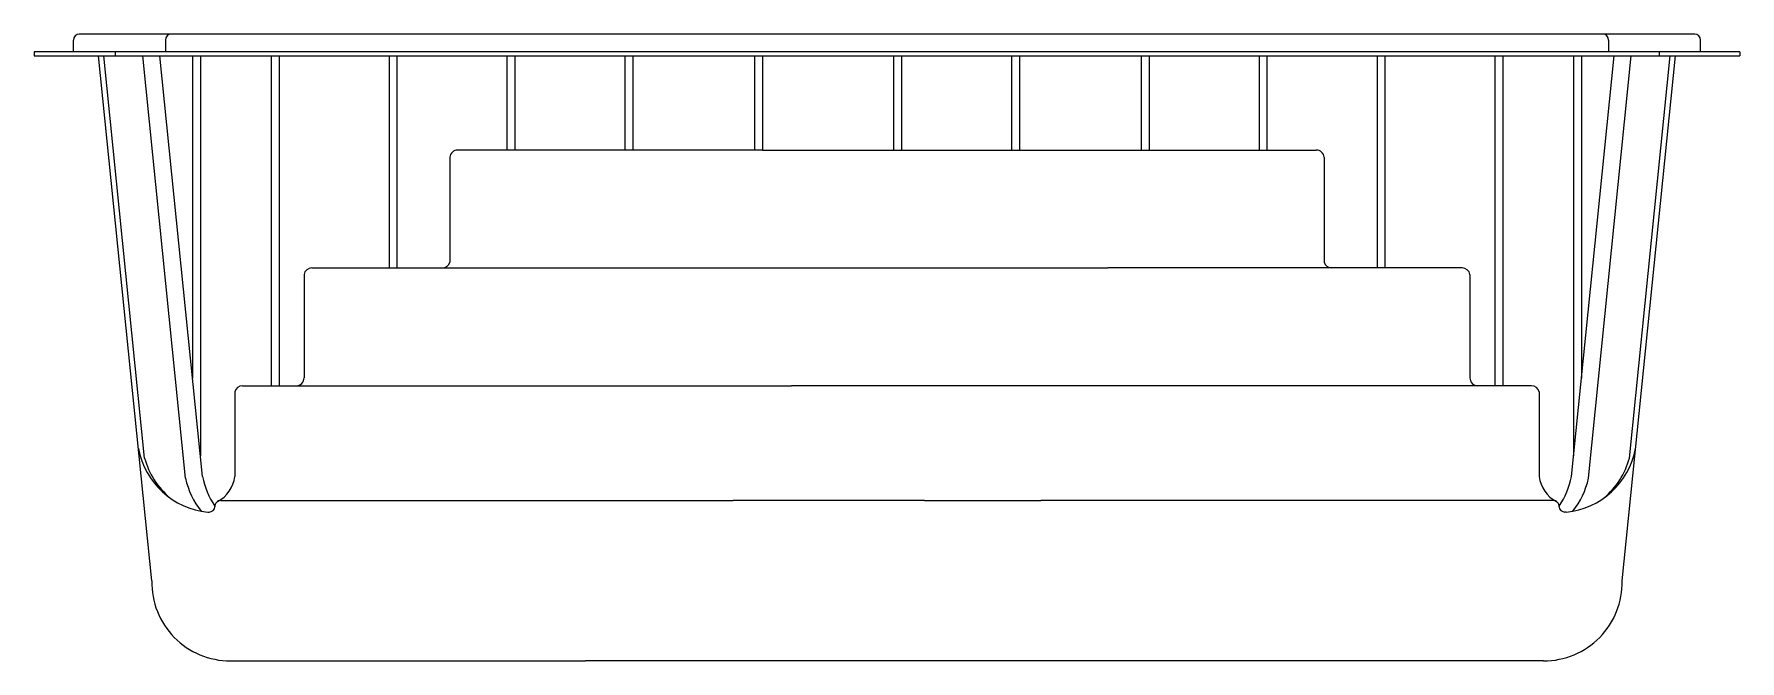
# Model space of a CAD drawing. Extents: x -1296.61 to -1292.27, y 269.58 to 271.18.
import ezdxf

# ---------------------------------------------------------------- set-up
doc = ezdxf.new("R2010")
doc.units = 0
doc.header["$LTSCALE"] = 10
doc.header["$MEASUREMENT"] = 0
doc.layers.add('Piscinas_Fibratec', color=4, linetype='CONTINUOUS')

msp = doc.modelspace()

# ---------------------------------------------------------------- linework, layer by layer
at = {"layer": 'Piscinas_Fibratec', "color": 2}
for p, q in [((-1292.381, 271.1778), (-1296.491, 271.1778)), ((-1292.266, 271.1328), (-1296.606, 271.1328)), ((-1296.606, 271.1328), (-1296.606, 271.1228)), ((-1296.606, 271.1228), (-1292.266, 271.1228)), ((-1296.506, 271.1328), (-1296.506, 271.1628)), ((-1296.4002, 271.1328), (-1296.4002, 271.1228)), ((-1296.2721, 271.1628), (-1296.2721, 271.1328)), ((-1292.5999, 271.1628), (-1292.5999, 271.1328)), ((-1292.4718, 271.1328), (-1292.4718, 271.1228)), ((-1292.366, 271.1328), (-1292.366, 271.1628)), ((-1292.266, 271.1328), (-1292.266, 271.1228))]:
    msp.add_line(p, q, dxfattribs=at)
at = {"layer": 'Piscinas_Fibratec'}
for p, q in [((-1296.3066, 269.7864), (-1296.442, 271.1228)), ((-1296.3066, 269.7864), (-1296.442, 271.1228)), ((-1296.3248, 270.0988), (-1296.4285, 271.1228)), ((-1296.2207, 270.0474), (-1296.3296, 271.1228)), ((-1296.1775, 270.0518), (-1296.286, 271.1228)), ((-1292.6945, 270.0518), (-1292.5861, 271.1228)), ((-1292.6513, 270.0474), (-1292.5424, 271.1228)), ((-1292.5654, 269.7864), (-1292.4301, 271.1228)), ((-1292.5654, 269.7864), (-1292.4301, 271.1228)), ((-1292.5472, 270.0988), (-1292.4435, 271.1228)), ((-1295.5482, 270.8645), (-1295.5482, 270.7628)), ((-1294.7529, 270.8828), (-1295.5283, 270.8828)), ((-1294.7529, 270.8828), (-1294.1192, 270.8828)), ((-1294.1192, 270.8828), (-1293.3437, 270.8828)), ((-1293.3238, 270.8645), (-1293.3238, 270.7628)), ((-1295.5482, 270.7628), (-1295.5482, 270.5978)), ((-1293.3238, 270.7628), (-1293.3238, 270.5978)), ((-1295.9192, 270.5657), (-1295.9192, 270.4764)), ((-1295.8994, 270.5828), (-1295.5482, 270.5828)), ((-1295.5482, 270.5828), (-1294.9976, 270.5828)), ((-1294.9976, 270.5828), (-1293.8745, 270.5828)), ((-1293.3238, 270.5828), (-1293.8745, 270.5828)), ((-1292.9726, 270.5828), (-1293.3238, 270.5828)), ((-1292.9528, 270.5657), (-1292.9528, 270.4764)), ((-1295.9192, 270.4764), (-1295.9192, 270.3035)), ((-1292.9528, 270.4764), (-1292.9528, 270.3035)), ((-1296.0956, 270.2672), (-1296.0956, 270.0518)), ((-1296.0761, 270.2828), (-1295.9192, 270.2828)), ((-1295.9192, 270.2828), (-1294.6794, 270.2828)), ((-1294.1926, 270.2828), (-1294.6794, 270.2828)), ((-1292.9528, 270.2828), (-1294.1926, 270.2828)), ((-1292.7959, 270.2828), (-1292.9528, 270.2828)), ((-1292.7764, 270.2672), (-1292.7764, 270.0518)), ((-1296.1644, 269.9615), (-1296.1607, 269.9615)), ((-1296.1312, 269.991), (-1296.0956, 269.991)), ((-1296.0956, 269.991), (-1294.8272, 269.991)), ((-1294.5317, 269.991), (-1294.8272, 269.991)), ((-1294.3403, 269.991), (-1294.5317, 269.991)), ((-1294.3403, 269.991), (-1294.0448, 269.991)), ((-1292.7764, 269.991), (-1294.0448, 269.991)), ((-1292.7408, 269.991), (-1292.7764, 269.991)), ((-1292.7076, 269.9615), (-1292.7113, 269.9615)), ((-1296.1067, 269.5828), (-1295.2034, 269.5828)), ((-1293.6686, 269.5828), (-1295.2034, 269.5828)), ((-1292.7654, 269.5828), (-1293.6686, 269.5828))]:
    msp.add_line(p, q, dxfattribs=at)
at = {"layer": 'Piscinas_Fibratec', "color": 1}
for p, q in [((-1296.2029, 271.1228), (-1296.2029, 270.3021)), ((-1296.1829, 271.1228), (-1296.1829, 270.1046)), ((-1296.0029, 271.1228), (-1296.0029, 270.2828)), ((-1295.9829, 271.1228), (-1295.9829, 270.2828)), ((-1295.7029, 271.1228), (-1295.7029, 270.5828)), ((-1295.6829, 271.1228), (-1295.6829, 270.5828)), ((-1295.4029, 271.1228), (-1295.4029, 270.8828)), ((-1295.3829, 271.1228), (-1295.3829, 270.8828)), ((-1295.1029, 271.1228), (-1295.1029, 270.8828)), ((-1295.0829, 271.1228), (-1295.0829, 270.8828)), ((-1294.7729, 271.1228), (-1294.7729, 270.8828)), ((-1294.7529, 271.1228), (-1294.7529, 270.8828)), ((-1294.4192, 271.1228), (-1294.4192, 270.8828)), ((-1294.3992, 271.1228), (-1294.3992, 270.8828)), ((-1294.1192, 271.1228), (-1294.1192, 270.8828)), ((-1294.0992, 271.1228), (-1294.0992, 270.8828)), ((-1293.7892, 271.1228), (-1293.7892, 270.8828)), ((-1293.7692, 271.1228), (-1293.7692, 270.8828)), ((-1293.4892, 271.1228), (-1293.4892, 270.8828)), ((-1293.4692, 271.1228), (-1293.4692, 270.8828)), ((-1293.1892, 271.1228), (-1293.1892, 270.5828)), ((-1293.1692, 271.1228), (-1293.1692, 270.5828)), ((-1292.8892, 271.1228), (-1292.8892, 270.2828)), ((-1292.8692, 271.1228), (-1292.8692, 270.2828)), ((-1292.6892, 271.1228), (-1292.6892, 270.1046)), ((-1292.6692, 271.1228), (-1292.6692, 270.3021))]:
    msp.add_line(p, q, dxfattribs=at)
at = {"layer": 'Piscinas_Fibratec', "color": 2}
for centre, start, end in [((-1296.491, 271.1628), 90, 180), ((-1296.2571, 271.1628), 90, 180), ((-1292.6149, 271.1628), 0, 90), ((-1292.381, 271.1628), 0, 90)]:
    msp.add_arc(centre, 0.015, start, end, dxfattribs=at)
at = {"layer": 'Piscinas_Fibratec'}
for centre, radius, start, end in [((-1295.5283, 270.8628), 0.02, 90, 175.1297), ((-1293.3437, 270.8628), 0.02, 4.8703, 90), ((-1295.8994, 270.5628), 0.02, 90, 171.7118), ((-1295.5676, 270.6028), 0.02, 270, 345.5425), ((-1293.3044, 270.6028), 0.02, 194.4575, 270), ((-1292.9726, 270.5628), 0.02, 8.2882, 90), ((-1295.9392, 270.3028), 0.02, 270, 2.0226), ((-1292.9328, 270.3028), 0.02, 177.9774, 270), ((-1296.0761, 270.2628), 0.02, 90, 167.3835), ((-1292.7959, 270.2628), 0.02, 12.6165, 90), ((-1296.1442, 270.1604), 0.2, 190.7064, 264.2007), ((-1292.7278, 270.1604), 0.2, 275.7993, 349.2936), ((-1296.1316, 270.1507), 0.2, 195.0268, 229.8721), ((-1292.7404, 270.1507), 0.2, 310.1279, 344.9732), ((-1296.0252, 270.0895), 0.2, 192.1612, 219.0044), ((-1295.9811, 270.0895), 0.2, 190.7064, 214.4632), ((-1296.1752, 270.0601), 0.08, 296.3952, 354.1069), ((-1292.6968, 270.0601), 0.08, 185.8931, 243.6048), ((-1292.8909, 270.0895), 0.2, 325.5368, 349.2936), ((-1292.8468, 270.0895), 0.2, 320.9956, 347.8388), ((-1296.1607, 269.9763), 0.0148, 270, 355.8715), ((-1296.1312, 269.9762), 0.0148, 90, 184.0927), ((-1292.7408, 269.9762), 0.0148, 355.9073, 90), ((-1292.7113, 269.9763), 0.0148, 184.1285, 270), ((-1296.1067, 269.7828), 0.2, 178.979, 270), ((-1292.7654, 269.7828), 0.2, 270, 1.021)]:
    msp.add_arc(centre, radius, start, end, dxfattribs=at)

doc.saveas('drawing.dxf')
